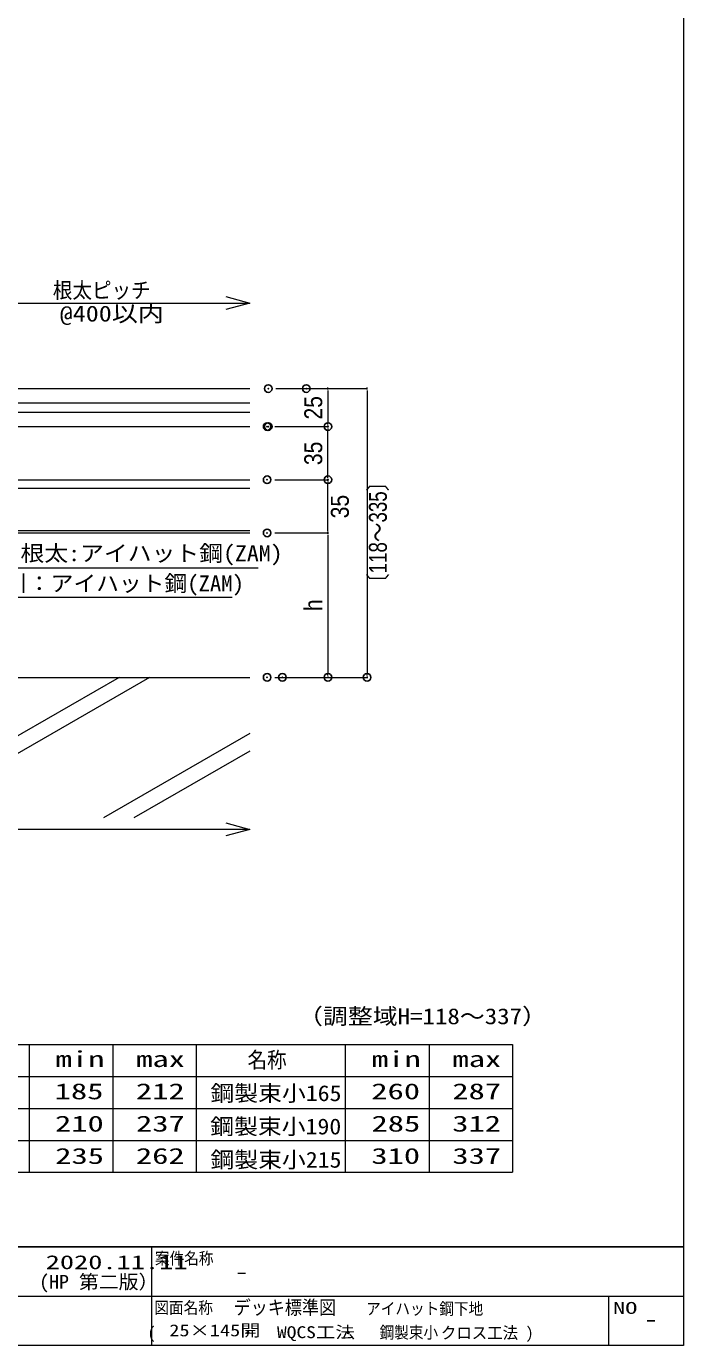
# Model space of a CAD drawing. Units: millimetres, scale not verified. Extents: x -4131 to 4169, y -981 to 998.
# Drawn here: x 1637 to 2069, y -981 to -113 of the extents above; entities that cross this region are included whole.
import ezdxf
from ezdxf.enums import TextEntityAlignment as Align

# ---------------------------------------------------------------- set-up
doc = ezdxf.new("R2010")
doc.units = ezdxf.units.MM
doc.header["$LTSCALE"] = 10
doc.header["$PDMODE"] = 32
doc.header["$PDSIZE"] = 5
for name, color, linetype, lineweight in [('0-0_図枠', 7, 'Continuous', 9), ('0-1_デッキ', 7, 'Continuous', 9), ('0-2_文字', 4, 'Continuous', 9), ('0-3_寸法', 7, 'Continuous', 9), ('0-4_一般', 4, 'Continuous', 9), ('0-6_0', 7, 'Continuous', 9), ('0-9_大引', 4, 'Continuous', 9)]:
    doc.layers.add(name, color=color, linetype=linetype, lineweight=lineweight)
doc.layers.add('0-7_DEFPOINTS', color=7, linetype='Continuous')
doc.styles.add('ＭＳ ゴシック', font='')
doc.styles.add('ＭＳ Ｐゴシック', font='')
doc.styles.get('ＭＳ ゴシック').set_extended_font_data('MS Gothic')
doc.styles.get('ＭＳ Ｐゴシック').set_extended_font_data('MS PGothic')

# ---------------------------------------------------------------- blocks, each defined once
blk = doc.blocks.new('シンボル-35')
at = {"layer": '0-0_図枠', "style": 'ＭＳ ゴシック'}
for s, width, p in [('2020.11.11', 1.5, (35.3, 32.9)), ('(HP 第二版）', 1.05, (-7.7, -96.3))]:
    blk.add_text(s, height=91.42, dxfattribs=dict(at, width=width)).set_placement(p, align=Align.BOTTOM_LEFT)
blk = doc.blocks.new('グループ-16-1')
at = {"layer": '0-3_寸法', "color": 4}
blk.add_line((18661.6, -3495.4), (11521.6, -3495.4), dxfattribs=at)
for points in [[(11680.4, -3537.9), (11521.6, -3495.4), (11680.4, -3452.8)], [(18502.9, -3452.8), (18661.6, -3495.4), (18502.9, -3537.9)]]:
    blk.add_lwpolyline(points, dxfattribs=at)
at = {"layer": '0-3_寸法', "color": 4, "style": 'ＭＳ ゴシック'}
for s, width, p in [('束ピッチ', 0.9, (12867.3, -3494.8)), ('束ピッチ', 0.9, (16394.6, -3494.8)), ('@800以内', 1.2, (12855.6, -3648.7)), ('@800以内', 1.2, (16382.8, -3648.7))]:
    blk.add_text(s, height=104.5, dxfattribs=dict(at, width=width)).set_placement(p, align=Align.BOTTOM_LEFT)
blk = doc.blocks.new('グループ-44-1')
at = {"layer": '0-9_大引'}
for p, q in [((14681.6, -1195.4), (18661.6, -1195.4)), ((14681.6, -1195.4), (14681.6, -1545.4)), ((14681.6, -1250.4), (18661.6, -1250.4)), ((14681.6, -1529.4), (18661.6, -1529.4)), ((14681.6, -1545.4), (18661.6, -1545.4))]:
    blk.add_line(p, q, dxfattribs=at)
blk = doc.blocks.new('シンボル-24')
at = {"layer": '0-2_文字', "style": 'ＭＳ ゴシック', "width": 1.05}
blk.add_text('大引：アイハット鋼(ZAM)', height=104.5, dxfattribs=at).set_placement((-643.8, -76.4), align=Align.BOTTOM_LEFT)
blk = doc.blocks.new('シンボル-23')
at = {"layer": '0-2_文字', "style": 'ＭＳ ゴシック', "width": 1.1}
blk.add_text('根太:アイハット鋼(ZAM)', height=104.5, dxfattribs=at).set_placement((-599.7, -91.6), align=Align.BOTTOM_LEFT)
blk = doc.blocks.new('_DOT')
at = {"layer": '0-6_0'}
for p, q in [((-5, 0), (-10, 0)), ((-2.5, 0), (2.5, 0))]:
    blk.add_line(p, q, dxfattribs=at)

msp = doc.modelspace()

# ---------------------------------------------------------------- linework, layer by layer
at = {"layer": '0-0_図枠'}
for p, q in [((1719.05, -915.79), (1719.05, -980.79)), ((1444.05, -948.29), (1719.05, -948.29)), ((1719.05, -948.29), (2069.05, -948.29)), ((2019.6, -948.29), (2019.6, -980.79))]:
    msp.add_line(p, q, dxfattribs=at)
at = {"layer": '0-0_図枠', "color": 5}
for points in [[(69.05, 384.21), (2069.05, 384.21), (2069.05, -915.79), (69.05, -915.79)], [(69.05, -915.79), (2069.05, -915.79), (2069.05, -980.79), (69.05, -980.79)]]:
    msp.add_lwpolyline(points, close=True, dxfattribs=at)
at = {"layer": '0-1_デッキ'}
for p, q in [((1587.31, -351.14), (1783.81, -351.14)), ((1587.31, -376.14), (1783.81, -376.14))]:
    msp.add_line(p, q, dxfattribs=at)
at = {"layer": '0-1_デッキ', "color": 4}
for p, q in [((1587.31, -360.64), (1783.81, -360.64)), ((1587.31, -366.64), (1783.81, -366.64))]:
    msp.add_line(p, q, dxfattribs=at)
at = {"layer": '0-2_文字'}
for p, q in [((1605.79, -469.01), (1789.35, -469.01)), ((1596.35, -488.48), (1772.27, -488.48)), ((1693.65, -782.76), (1693.65, -866.76)), ((1901.65, -782.76), (1901.65, -866.76)), ((1332.42, -824.76), (1956.58, -824.76)), ((1332.42, -845.76), (1956.58, -845.76))]:
    msp.add_line(p, q, dxfattribs=at)
at = {"layer": '0-2_文字', "color": 3}
for p, q in [((1332.42, -782.76), (1956.58, -782.76)), ((1638.58, -782.76), (1638.58, -866.76)), ((1748.58, -782.76), (1748.58, -866.76)), ((1846.58, -782.76), (1846.58, -866.76)), ((1956.58, -782.76), (1956.58, -866.76)), ((1332.42, -803.76), (1956.58, -803.76)), ((1332.42, -866.76), (1956.58, -866.76))]:
    msp.add_line(p, q, dxfattribs=at)
at = {"layer": '0-3_寸法', "color": 4}
msp.add_line((1584.81, -294.9), (1783.81, -294.9), dxfattribs=at)
at = {"layer": '0-3_寸法'}
for p, q in [((1800.88, -351.14), (1835.17, -351.14)), ((1825.88, -351.14), (1860.88, -351.14)), ((1835.17, -353.64), (1835.17, -373.63)), ((1860.88, -353.64), (1860.88, -538.63)), ((1800.17, -376.14), (1835.17, -376.14)), ((1800.88, -376.14), (1835.17, -376.14)), ((1835.17, -408.63), (1835.17, -378.64)), ((1800.17, -411.14), (1835.17, -411.14)), ((1800.17, -411.14), (1835.17, -411.14)), ((1835.17, -443.63), (1835.17, -413.64)), ((1800.17, -446.14), (1835.17, -446.14)), ((1800.17, -446.14), (1835.17, -446.14)), ((1835.17, -448.64), (1835.17, -538.63)), ((1800.17, -541.14), (1835.17, -541.14)), ((1810.17, -541.14), (1860.88, -541.14))]:
    msp.add_line(p, q, dxfattribs=at)
at = {"layer": '0-3_寸法', "color": 4}
msp.add_lwpolyline([(1767.94, -290.64), (1783.81, -294.9), (1767.94, -299.15)], dxfattribs=at)
at = {"layer": '0-4_一般', "color": 3}
msp.add_line((1069.81, -541.14), (1783.81, -541.14), dxfattribs=at)
at = {"layer": '0-4_一般'}
for p, q in [((1697.81, -541.14), (1537.6, -633.64)), ((1717.81, -541.14), (1557.6, -633.64)), ((1783.81, -578.09), (1687.6, -633.64)), ((1783.81, -589.64), (1707.6, -633.64))]:
    msp.add_line(p, q, dxfattribs=at)
at = {"layer": '0-7_DEFPOINTS'}
for p in [(1795.88, -351.14), (1820.88, -351.14), (1795.17, -376.14), (1795.88, -376.14), (1835.17, -376.14), (1835.17, -376.14), (1795.17, -411.14), (1835.17, -411.14), (1795.17, -446.14), (1795.17, -541.14), (1805.17, -541.14), (1835.17, -541.14), (1860.88, -541.14)]:
    msp.add_point(p, dxfattribs=at)

# ---------------------------------------------------------------- block references
at = {"layer": '0-0_図枠', "xscale": 0.1, "yscale": 0.1}
msp.add_blockref('シンボル-35', (1646, -936.53), dxfattribs=at)
at = {"layer": '0-2_文字', "xscale": 0.1, "yscale": 0.1}
for name, p in [('シンボル-23', (1692.93, -458.7)), ('シンボル-24', (1672.28, -480.07))]:
    msp.add_blockref(name, p, dxfattribs=at)
at = {"layer": '0-3_寸法', "xscale": 0.2503723, "yscale": 0.2503723}
for p, rotation in [((1835.17, -351.14), 90), ((1860.88, -351.14), 90), ((1835.17, -376.14), 270), ((1835.17, -376.14), 90), ((1835.17, -411.14), 270), ((1835.17, -411.14), 90), ((1835.17, -446.14), 270), ((1835.17, -446.14), 90), ((1835.17, -541.14), 270), ((1860.88, -541.14), 270)]:
    msp.add_blockref('_DOT', p, dxfattribs=dict(at, rotation=rotation))
at = {"layer": '0-3_寸法', "xscale": 0.1, "yscale": 0.1}
msp.add_blockref('グループ-16-1', (-82.35, -291.6), dxfattribs=at)
at = {"layer": '0-9_大引', "xscale": 0.1, "yscale": 0.1}
msp.add_blockref('グループ-44-1', (-82.35, -291.6), dxfattribs=at)

# ---------------------------------------------------------------- texts
at = {"layer": '0-0_図枠', "color": 1, "style": 'ＭＳ ゴシック', "width": 0.9}
for s, p in [('案件名称', (1721.35, -929.62)), ('図面名称', (1720.97, -962.12))]:
    msp.add_text(s, height=7.845, dxfattribs=at).set_placement(p, align=Align.BOTTOM_LEFT)
at = {"layer": '0-0_図枠', "style": 'ＭＳ ゴシック'}
for s, height, width, p in [('-', 9.14, 1.5, (1773.68, -939.41)), (' デッキ標準図', 9.142, 0.9, (1767.56, -963.02)), ('アイハット鋼下地', 7.845, 0.9, (1860.24, -962.77)), ('NO', 7.836, 1.5, (2022.66, -962.28)), ('(  \u3000   \u3000\u3000・ \u3000\u3000\u3000\u3000\u3000・ \u3000\u3000\u3000\u3000\u3000クロス工法 )', 7.836, 0.95, (1716.61, -978.65)), ('25×145開', 7.836, 1.25, (1730.81, -977.02)), ('WQCS工法', 7.836, 1.2, (1801.63, -978.23)), ('鋼製束小', 7.845, 0.9, (1869.08, -978.4)), ('-', 9.14, 1.5, (2042.98, -970.74))]:
    msp.add_text(s, height=height, dxfattribs=dict(at, width=width)).set_placement(p, align=Align.BOTTOM_LEFT)
at = {"layer": '0-2_文字', "style": 'ＭＳ ゴシック'}
for s, height, width, p in [('（調整域H=118～337）', 10.45, 1.15, (1815.45, -772.47)), ('min', 10.48, 1.5, (1656.02, -800.63)), ('max', 10.48, 1.5, (1709.03, -800.63)), ('名称', 10.48, 0.9, (1782.24, -801.18)), ('min', 10.48, 1.5, (1864.02, -800.63)), ('max', 10.48, 1.5, (1917.03, -800.63)), ('185', 10.48, 1.5, (1655.44, -821.88)), ('212', 10.48, 1.5, (1708.86, -821.88)), ('鋼製束小165', 10.45, 1.1, (1757.86, -823.08)), ('260', 10.48, 1.5, (1863.66, -821.88)), ('287', 10.48, 1.5, (1916.95, -821.88)), ('210', 10.48, 1.5, (1655.66, -843.14)), ('237', 10.48, 1.5, (1708.95, -843.14)), ('鋼製束小190', 10.45, 1.1, (1757.72, -844.97)), ('285', 10.48, 1.5, (1863.8, -843.14)), ('312', 10.48, 1.5, (1916.89, -843.14)), ('235', 10.48, 1.5, (1655.8, -864.39)), ('262', 10.48, 1.5, (1708.86, -864.39)), ('鋼製束小215', 10.45, 1.1, (1757.86, -866.87)), ('310', 10.48, 1.5, (1863.68, -864.39)), ('337', 10.48, 1.5, (1916.97, -864.39))]:
    msp.add_text(s, height=height, dxfattribs=dict(at, width=width)).set_placement(p, align=Align.BOTTOM_LEFT)
at = {"layer": '0-3_寸法', "color": 4, "style": 'ＭＳ ゴシック'}
for s, width, p in [('根太ピッチ', 0.9, (1654.23, -294.83)), ('@400以内', 1.2, (1658.78, -310.22))]:
    msp.add_text(s, height=10.48, dxfattribs=dict(at, width=width)).set_placement(p, align=Align.BOTTOM_LEFT)
at = {"layer": '0-3_寸法', "style": 'ＭＳ Ｐゴシック'}
for s, height, width, p in [('25', 11.8, 0.9, (1834.94, -371.54)), ('35', 11.8, 0.9, (1834.94, -401.54)), ('〔118～335〕', 11.78, 0.8, (1877.41, -485.6)), ('35', 11.8, 0.9, (1852.42, -436.54)), ('h', 11.8, 0.9, (1834.94, -497.59))]:
    msp.add_text(s, height=height, rotation=90, dxfattribs=dict(at, width=width)).set_placement(p, align=Align.BOTTOM_LEFT)

doc.saveas('drawing.dxf')
